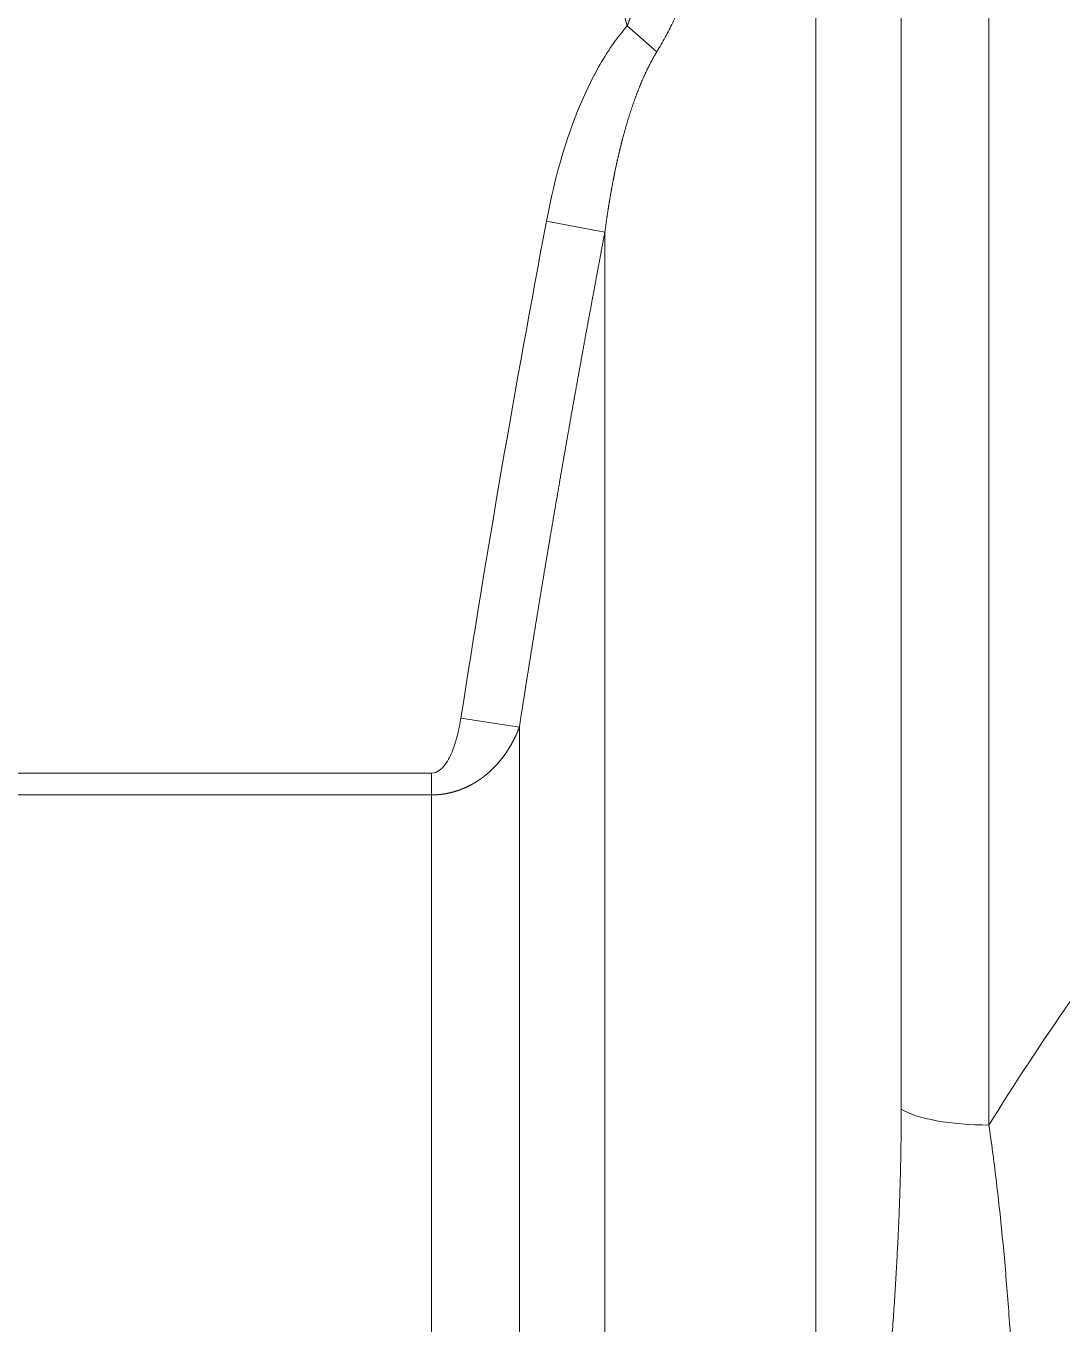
# Model space of a CAD drawing. Header units: millimetres. Extents: x 4664 to 8864, y -38 to 2932.
# Drawn here: x 8146.96 to 8161.07, y 2231.42 to 2249.11 of the extents above; entities that cross this region are included whole.
import ezdxf

# ---------------------------------------------------------------- set-up
doc = ezdxf.new("R2010")
doc.units = ezdxf.units.MM

msp = doc.modelspace()

# ---------------------------------------------------------------- linework, layer by layer
at = {"lineweight": 5}
for p, q in [((8157.718, 2222.134), (8157.718, 2274.057)), ((8160.078, 2234.135), (8160.078, 2271.134)), ((8158.883, 2270.722), (8158.883, 2234.352)), ((8155.553, 2248.762), (8155.149, 2249.114)), ((8154.845, 2246.302), (8154.049, 2246.452)), ((8154.845, 2217.773), (8154.845, 2246.302)), ((8153.68, 2239.559), (8152.884, 2239.682)), ((8153.68, 2218.747), (8153.68, 2239.559)), ((8152.485, 2238.931), (8141.429, 2238.931)), ((8152.485, 2217.553), (8152.485, 2238.931)), ((8141.429, 2238.634), (8152.485, 2238.634))]:
    msp.add_line(p, q, dxfattribs=at)
msp.add_arc((8147.14, 2247.049), 8.271, 14.4585, 90, dxfattribs=at)
at = {"lineweight": 5, "extrusion": (0, 0, -1)}
msp.add_ellipse((8160.078, 2234.499), major_axis=(-1.306, 0), ratio=0.278426, start_param=4.712389, end_param=5.867354, dxfattribs=at)
at = {"lineweight": 5}
for points, knots in [([(8155.553, 2248.762), (8155.593, 2248.827), (8155.631, 2248.893), (8155.703, 2249.025), (8155.738, 2249.092), (8155.802, 2249.228), (8155.832, 2249.297), (8155.887, 2249.437), (8155.912, 2249.508), (8155.957, 2249.652), (8155.977, 2249.726), (8156.012, 2249.875), (8156.026, 2249.952), (8156.05, 2250.107), (8156.06, 2250.187), (8156.07, 2250.308), (8156.073, 2250.349), (8156.076, 2250.41), (8156.077, 2250.441), (8156.078, 2250.478), (8156.078, 2250.496), (8156.078, 2250.505), (8156.079, 2250.51), (8156.079, 2250.512), (8156.079, 2250.513), (8156.079, 2250.514), (8156.079, 2250.514), (8156.079, 2250.514), (8156.079, 2250.514), (8156.079, 2250.514), (8156.079, 2250.514), (8156.08, 2250.585), (8156.079, 2250.656), (8156.073, 2250.799), (8156.069, 2250.871), (8156.056, 2251.016), (8156.047, 2251.089), (8156.031, 2251.198), (8156.026, 2251.235), (8156.016, 2251.29), (8156.012, 2251.317), (8156.006, 2251.35), (8156.003, 2251.366), (8156.001, 2251.374), (8156, 2251.377), (8156, 2251.379), (8156, 2251.381), (8155.985, 2251.455), (8155.97, 2251.527), (8155.935, 2251.668), (8155.917, 2251.737), (8155.877, 2251.872), (8155.855, 2251.938), (8155.81, 2252.067), (8155.785, 2252.13), (8155.76, 2252.191)], [0, 0, 0, 0, 0.0625, 0.0625, 0.125, 0.125, 0.1875, 0.1875, 0.25, 0.25, 0.3125, 0.3125, 0.375, 0.375, 0.4375, 0.4375, 0.46875, 0.46875, 0.484375, 0.492188, 0.496094, 0.498047, 0.499023, 0.499512, 0.499756, 0.499878, 0.499939, 0.499969, 0.499985, 0.499985, 0.5, 0.5, 0.5625, 0.5625, 0.625, 0.625, 0.6875, 0.6875, 0.71875, 0.71875, 0.734375, 0.742188, 0.746094, 0.748047, 0.749023, 0.749023, 0.75, 0.75, 0.8125, 0.8125, 0.875, 0.875, 0.9375, 0.9375, 1, 1, 1, 1]), ([(8154.746, 2252.119), (8154.748, 2252.117), (8154.751, 2252.113), (8154.755, 2252.106), (8154.76, 2252.1), (8154.764, 2252.093), (8154.769, 2252.086), (8154.773, 2252.078), (8154.778, 2252.071), (8154.783, 2252.063), (8154.788, 2252.055), (8154.793, 2252.047), (8154.798, 2252.039), (8154.804, 2252.031), (8154.809, 2252.022), (8154.814, 2252.014), (8154.82, 2252.005), (8154.825, 2251.996), (8154.831, 2251.986), (8154.837, 2251.977), (8154.843, 2251.967), (8154.848, 2251.957), (8154.854, 2251.947), (8154.86, 2251.937), (8154.866, 2251.927), (8154.873, 2251.916), (8154.879, 2251.905), (8154.885, 2251.894), (8154.891, 2251.883), (8154.898, 2251.872), (8154.904, 2251.86), (8154.911, 2251.849), (8154.917, 2251.837), (8154.924, 2251.824), (8154.931, 2251.812), (8154.938, 2251.8), (8154.944, 2251.787), (8154.951, 2251.774), (8154.958, 2251.761), (8154.965, 2251.747), (8154.972, 2251.734), (8154.979, 2251.72), (8154.986, 2251.706), (8154.993, 2251.692), (8155, 2251.677), (8155.007, 2251.663), (8155.014, 2251.648), (8155.022, 2251.633), (8155.029, 2251.618), (8155.036, 2251.602), (8155.043, 2251.587), (8155.051, 2251.571), (8155.058, 2251.555), (8155.065, 2251.539), (8155.073, 2251.522), (8155.08, 2251.505), (8155.087, 2251.488), (8155.095, 2251.471), (8155.102, 2251.454), (8155.111, 2251.432), (8155.122, 2251.404), (8155.135, 2251.373), (8155.147, 2251.341), (8155.159, 2251.311), (8155.17, 2251.28), (8155.181, 2251.25), (8155.191, 2251.22), (8155.201, 2251.191), (8155.211, 2251.163), (8155.22, 2251.134), (8155.229, 2251.106), (8155.237, 2251.079), (8155.245, 2251.052), (8155.253, 2251.026), (8155.261, 2250.999), (8155.268, 2250.974), (8155.274, 2250.949), (8155.281, 2250.924), (8155.287, 2250.9), (8155.293, 2250.877), (8155.298, 2250.853), (8155.303, 2250.831), (8155.308, 2250.809), (8155.313, 2250.787), (8155.318, 2250.766), (8155.322, 2250.745), (8155.326, 2250.725), (8155.33, 2250.706), (8155.335, 2250.677), (8155.341, 2250.639), (8155.349, 2250.592), (8155.355, 2250.546), (8155.361, 2250.5), (8155.366, 2250.454), (8155.37, 2250.409), (8155.373, 2250.364), (8155.376, 2250.319), (8155.378, 2250.275), (8155.379, 2250.231), (8155.379, 2250.188), (8155.379, 2250.145), (8155.378, 2250.103), (8155.376, 2250.061), (8155.374, 2250.02), (8155.371, 2249.979), (8155.367, 2249.938), (8155.364, 2249.908), (8155.361, 2249.889), (8155.36, 2249.881), (8155.359, 2249.873), (8155.358, 2249.864), (8155.357, 2249.855), (8155.356, 2249.847), (8155.354, 2249.838), (8155.353, 2249.829), (8155.352, 2249.82), (8155.35, 2249.811), (8155.349, 2249.802), (8155.347, 2249.793), (8155.346, 2249.784), (8155.344, 2249.775), (8155.343, 2249.766), (8155.341, 2249.757), (8155.339, 2249.747), (8155.338, 2249.738), (8155.336, 2249.729), (8155.334, 2249.719), (8155.332, 2249.71), (8155.33, 2249.7), (8155.328, 2249.69), (8155.326, 2249.681), (8155.324, 2249.671), (8155.322, 2249.661), (8155.32, 2249.651), (8155.317, 2249.641), (8155.315, 2249.631), (8155.313, 2249.621), (8155.31, 2249.611), (8155.308, 2249.601), (8155.305, 2249.591), (8155.303, 2249.58), (8155.3, 2249.57), (8155.297, 2249.56), (8155.295, 2249.549), (8155.292, 2249.539), (8155.289, 2249.528), (8155.286, 2249.517), (8155.283, 2249.507), (8155.28, 2249.496), (8155.277, 2249.485), (8155.274, 2249.474), (8155.271, 2249.463), (8155.267, 2249.452), (8155.264, 2249.442), (8155.261, 2249.43), (8155.257, 2249.419), (8155.254, 2249.408), (8155.25, 2249.397), (8155.247, 2249.386), (8155.243, 2249.374), (8155.24, 2249.363), (8155.236, 2249.352), (8155.232, 2249.34), (8155.228, 2249.329), (8155.224, 2249.317), (8155.22, 2249.306), (8155.216, 2249.294), (8155.212, 2249.282), (8155.208, 2249.27), (8155.204, 2249.259), (8155.2, 2249.247), (8155.195, 2249.235), (8155.191, 2249.223), (8155.186, 2249.211), (8155.182, 2249.199), (8155.177, 2249.187), (8155.173, 2249.175), (8155.168, 2249.163), (8155.164, 2249.15), (8155.159, 2249.138), (8155.154, 2249.126), (8155.151, 2249.118), (8155.149, 2249.114)], [0, 0, 0, 0, 0.002496, 0.005055, 0.007677, 0.010363, 0.013113, 0.015926, 0.018802, 0.021742, 0.024746, 0.027812, 0.030943, 0.034136, 0.037394, 0.040714, 0.044098, 0.047546, 0.051057, 0.054631, 0.058269, 0.06197, 0.065734, 0.069562, 0.073454, 0.077408, 0.081426, 0.085507, 0.089652, 0.093859, 0.09813, 0.102464, 0.106862, 0.111322, 0.115846, 0.120433, 0.125083, 0.129796, 0.134572, 0.139411, 0.144313, 0.149278, 0.154306, 0.159397, 0.164551, 0.169767, 0.175046, 0.180388, 0.185793, 0.19126, 0.19679, 0.202382, 0.208037, 0.213754, 0.219534, 0.225376, 0.23128, 0.237246, 0.243275, 0.249365, 0.260452, 0.271361, 0.282094, 0.292649, 0.303027, 0.313229, 0.323254, 0.333102, 0.342773, 0.352268, 0.361587, 0.37073, 0.379697, 0.388487, 0.397102, 0.405542, 0.413806, 0.421895, 0.429809, 0.437548, 0.445112, 0.452502, 0.459718, 0.46676, 0.473628, 0.480322, 0.486843, 0.49319, 0.499365, 0.514596, 0.529667, 0.54458, 0.559335, 0.573932, 0.588372, 0.602655, 0.616782, 0.630754, 0.644571, 0.658234, 0.671743, 0.6851, 0.698306, 0.711361, 0.724266, 0.737022, 0.74963, 0.752263, 0.754916, 0.757588, 0.760279, 0.76299, 0.765721, 0.76847, 0.77124, 0.774028, 0.776836, 0.779664, 0.782511, 0.785377, 0.788262, 0.791167, 0.794092, 0.797035, 0.799998, 0.80298, 0.805981, 0.809001, 0.812041, 0.8151, 0.818178, 0.821275, 0.824391, 0.827527, 0.830681, 0.833855, 0.837047, 0.840259, 0.84349, 0.846739, 0.850007, 0.853295, 0.856601, 0.859926, 0.86327, 0.866633, 0.870015, 0.873415, 0.876834, 0.880272, 0.883729, 0.887204, 0.890698, 0.89421, 0.897741, 0.901291, 0.904859, 0.908446, 0.912051, 0.915674, 0.919316, 0.922977, 0.926655, 0.930353, 0.934068, 0.937802, 0.941553, 0.945323, 0.949112, 0.952918, 0.956743, 0.960585, 0.964446, 0.968325, 0.972222, 0.976136, 0.980069, 0.984019, 0.987988, 0.991974, 0.995978, 1, 1, 1, 1]), ([(8155.149, 2249.114), (8154.987, 2248.927), (8154.85, 2248.719), (8154.617, 2248.293), (8154.518, 2248.072), (8154.261, 2247.398), (8154.139, 2246.931), (8154.049, 2246.452)], [0, 0, 0, 0, 0.25, 0.25, 0.5, 0.5, 1, 1, 1, 1]), ([(8154.845, 2246.302), (8154.846, 2246.307), (8154.847, 2246.319), (8154.85, 2246.336), (8154.852, 2246.353), (8154.854, 2246.369), (8154.856, 2246.386), (8154.859, 2246.403), (8154.861, 2246.42), (8154.863, 2246.436), (8154.866, 2246.453), (8154.868, 2246.469), (8154.871, 2246.486), (8154.873, 2246.502), (8154.875, 2246.519), (8154.878, 2246.535), (8154.88, 2246.551), (8154.883, 2246.567), (8154.885, 2246.584), (8154.888, 2246.6), (8154.89, 2246.616), (8154.893, 2246.632), (8154.895, 2246.648), (8154.898, 2246.664), (8154.9, 2246.68), (8154.903, 2246.695), (8154.905, 2246.711), (8154.908, 2246.727), (8154.911, 2246.742), (8154.913, 2246.758), (8154.916, 2246.774), (8154.919, 2246.789), (8154.921, 2246.805), (8154.924, 2246.82), (8154.927, 2246.835), (8154.929, 2246.851), (8154.932, 2246.866), (8154.935, 2246.881), (8154.938, 2246.896), (8154.94, 2246.911), (8154.943, 2246.926), (8154.946, 2246.941), (8154.949, 2246.956), (8154.951, 2246.971), (8154.954, 2246.986), (8154.957, 2247.001), (8154.96, 2247.016), (8154.963, 2247.03), (8154.966, 2247.045), (8154.969, 2247.06), (8154.971, 2247.074), (8154.974, 2247.089), (8154.977, 2247.103), (8154.98, 2247.117), (8154.983, 2247.132), (8154.986, 2247.146), (8154.989, 2247.16), (8154.992, 2247.174), (8154.995, 2247.189), (8154.998, 2247.203), (8155.001, 2247.217), (8155.004, 2247.231), (8155.007, 2247.245), (8155.01, 2247.258), (8155.013, 2247.272), (8155.016, 2247.286), (8155.019, 2247.3), (8155.023, 2247.313), (8155.026, 2247.327), (8155.029, 2247.341), (8155.032, 2247.354), (8155.035, 2247.367), (8155.038, 2247.381), (8155.041, 2247.394), (8155.045, 2247.408), (8155.048, 2247.421), (8155.051, 2247.434), (8155.054, 2247.447), (8155.057, 2247.46), (8155.061, 2247.473), (8155.064, 2247.486), (8155.067, 2247.499), (8155.07, 2247.512), (8155.074, 2247.525), (8155.077, 2247.538), (8155.08, 2247.55), (8155.084, 2247.566), (8155.089, 2247.584), (8155.094, 2247.604), (8155.1, 2247.624), (8155.105, 2247.644), (8155.111, 2247.664), (8155.116, 2247.684), (8155.122, 2247.704), (8155.127, 2247.723), (8155.133, 2247.743), (8155.138, 2247.762), (8155.144, 2247.781), (8155.15, 2247.801), (8155.155, 2247.82), (8155.161, 2247.838), (8155.167, 2247.857), (8155.173, 2247.876), (8155.178, 2247.894), (8155.184, 2247.913), (8155.19, 2247.931), (8155.196, 2247.949), (8155.202, 2247.967), (8155.208, 2247.985), (8155.214, 2248.003), (8155.22, 2248.021), (8155.226, 2248.038), (8155.232, 2248.056), (8155.238, 2248.073), (8155.244, 2248.09), (8155.25, 2248.107), (8155.256, 2248.124), (8155.262, 2248.141), (8155.269, 2248.158), (8155.275, 2248.174), (8155.281, 2248.191), (8155.287, 2248.207), (8155.294, 2248.223), (8155.3, 2248.24), (8155.306, 2248.256), (8155.312, 2248.271), (8155.319, 2248.287), (8155.325, 2248.303), (8155.332, 2248.318), (8155.338, 2248.334), (8155.344, 2248.349), (8155.351, 2248.364), (8155.357, 2248.379), (8155.364, 2248.394), (8155.37, 2248.409), (8155.377, 2248.424), (8155.384, 2248.438), (8155.39, 2248.452), (8155.397, 2248.467), (8155.403, 2248.481), (8155.41, 2248.495), (8155.417, 2248.509), (8155.423, 2248.523), (8155.43, 2248.536), (8155.437, 2248.55), (8155.443, 2248.563), (8155.45, 2248.577), (8155.457, 2248.59), (8155.464, 2248.603), (8155.47, 2248.616), (8155.477, 2248.629), (8155.484, 2248.642), (8155.491, 2248.654), (8155.498, 2248.667), (8155.505, 2248.679), (8155.511, 2248.691), (8155.518, 2248.703), (8155.525, 2248.715), (8155.532, 2248.727), (8155.539, 2248.739), (8155.546, 2248.75), (8155.551, 2248.758), (8155.553, 2248.762)], [0, 0, 0, 0, 0.00665, 0.01328, 0.019893, 0.026486, 0.033061, 0.039618, 0.046155, 0.052675, 0.059175, 0.065657, 0.07212, 0.078565, 0.084991, 0.091398, 0.097787, 0.104157, 0.110508, 0.116841, 0.123155, 0.12945, 0.135727, 0.141985, 0.148225, 0.154446, 0.160648, 0.166832, 0.172997, 0.179143, 0.185271, 0.19138, 0.197471, 0.203543, 0.209596, 0.215631, 0.221647, 0.227644, 0.233623, 0.239583, 0.245524, 0.251447, 0.257351, 0.263237, 0.269104, 0.274952, 0.280782, 0.286593, 0.292386, 0.29816, 0.303915, 0.309652, 0.31537, 0.321069, 0.32675, 0.332412, 0.338056, 0.343681, 0.349287, 0.354875, 0.360445, 0.365995, 0.371527, 0.377041, 0.382536, 0.388012, 0.39347, 0.398909, 0.404329, 0.409731, 0.415115, 0.42048, 0.425826, 0.431154, 0.436463, 0.441753, 0.447025, 0.452279, 0.457514, 0.46273, 0.467928, 0.473107, 0.478268, 0.483411, 0.488534, 0.493639, 0.498726, 0.506931, 0.515095, 0.523216, 0.531296, 0.539334, 0.547329, 0.555284, 0.563196, 0.571066, 0.578895, 0.586682, 0.594428, 0.602131, 0.609794, 0.617414, 0.624993, 0.63253, 0.640026, 0.64748, 0.654893, 0.662264, 0.669594, 0.676883, 0.68413, 0.691336, 0.698501, 0.705624, 0.712706, 0.719747, 0.726747, 0.733706, 0.740623, 0.7475, 0.754336, 0.761131, 0.767885, 0.774598, 0.78127, 0.787901, 0.794492, 0.801042, 0.807552, 0.814021, 0.820449, 0.826838, 0.833185, 0.839493, 0.84576, 0.851987, 0.858173, 0.86432, 0.870426, 0.876493, 0.88252, 0.888507, 0.894454, 0.900361, 0.906229, 0.912057, 0.917846, 0.923596, 0.929306, 0.934977, 0.940608, 0.946201, 0.951755, 0.95727, 0.962746, 0.968183, 0.973582, 0.978942, 0.984264, 0.989547, 0.994793, 1, 1, 1, 1]), ([(8153.68, 2239.559), (8153.683, 2239.579), (8153.69, 2239.621), (8153.699, 2239.684), (8153.709, 2239.746), (8153.719, 2239.809), (8153.729, 2239.871), (8153.739, 2239.934), (8153.748, 2239.996), (8153.758, 2240.059), (8153.768, 2240.121), (8153.778, 2240.184), (8153.788, 2240.246), (8153.798, 2240.309), (8153.808, 2240.372), (8153.818, 2240.434), (8153.828, 2240.497), (8153.838, 2240.559), (8153.848, 2240.622), (8153.858, 2240.685), (8153.868, 2240.747), (8153.879, 2240.81), (8153.889, 2240.873), (8153.899, 2240.935), (8153.909, 2240.998), (8153.919, 2241.061), (8153.93, 2241.123), (8153.94, 2241.186), (8153.95, 2241.249), (8153.96, 2241.312), (8153.971, 2241.374), (8153.981, 2241.437), (8153.992, 2241.5), (8154.002, 2241.563), (8154.012, 2241.625), (8154.023, 2241.688), (8154.033, 2241.751), (8154.044, 2241.814), (8154.054, 2241.877), (8154.065, 2241.939), (8154.075, 2242.002), (8154.086, 2242.065), (8154.097, 2242.128), (8154.107, 2242.191), (8154.118, 2242.254), (8154.129, 2242.317), (8154.139, 2242.379), (8154.15, 2242.442), (8154.161, 2242.505), (8154.171, 2242.568), (8154.182, 2242.631), (8154.193, 2242.694), (8154.204, 2242.757), (8154.215, 2242.82), (8154.226, 2242.883), (8154.236, 2242.946), (8154.247, 2243.009), (8154.258, 2243.072), (8154.269, 2243.135), (8154.28, 2243.198), (8154.291, 2243.261), (8154.302, 2243.324), (8154.313, 2243.387), (8154.324, 2243.45), (8154.335, 2243.513), (8154.347, 2243.577), (8154.358, 2243.64), (8154.369, 2243.703), (8154.38, 2243.766), (8154.391, 2243.829), (8154.402, 2243.892), (8154.414, 2243.955), (8154.425, 2244.019), (8154.436, 2244.082), (8154.448, 2244.145), (8154.459, 2244.208), (8154.47, 2244.271), (8154.482, 2244.335), (8154.493, 2244.398), (8154.504, 2244.461), (8154.516, 2244.525), (8154.527, 2244.588), (8154.539, 2244.651), (8154.55, 2244.714), (8154.562, 2244.778), (8154.573, 2244.841), (8154.585, 2244.905), (8154.597, 2244.968), (8154.608, 2245.031), (8154.62, 2245.095), (8154.631, 2245.158), (8154.643, 2245.222), (8154.655, 2245.285), (8154.667, 2245.348), (8154.678, 2245.412), (8154.69, 2245.475), (8154.702, 2245.539), (8154.714, 2245.602), (8154.726, 2245.666), (8154.737, 2245.729), (8154.749, 2245.793), (8154.761, 2245.857), (8154.773, 2245.92), (8154.785, 2245.984), (8154.797, 2246.047), (8154.809, 2246.111), (8154.821, 2246.174), (8154.833, 2246.238), (8154.841, 2246.281), (8154.845, 2246.302)], [0, 0, 0, 0, 0.009242, 0.018485, 0.02773, 0.036977, 0.046225, 0.055475, 0.064727, 0.07398, 0.083236, 0.092492, 0.101751, 0.111011, 0.120273, 0.129537, 0.138802, 0.148069, 0.157338, 0.166609, 0.175882, 0.185156, 0.194432, 0.20371, 0.21299, 0.222272, 0.231555, 0.240841, 0.250128, 0.259417, 0.268708, 0.278001, 0.287296, 0.296593, 0.305892, 0.315192, 0.324495, 0.333799, 0.343106, 0.352414, 0.361725, 0.371037, 0.380352, 0.389668, 0.398987, 0.408307, 0.41763, 0.426955, 0.436281, 0.44561, 0.454941, 0.464274, 0.473609, 0.482946, 0.492285, 0.501627, 0.51097, 0.520316, 0.529664, 0.539014, 0.548366, 0.55772, 0.567077, 0.576436, 0.585797, 0.59516, 0.604525, 0.613893, 0.623263, 0.632635, 0.642009, 0.651386, 0.660765, 0.670146, 0.679529, 0.688915, 0.698303, 0.707694, 0.717087, 0.726482, 0.735879, 0.745279, 0.754682, 0.764086, 0.773493, 0.782903, 0.792314, 0.801729, 0.811145, 0.820564, 0.829986, 0.83941, 0.848836, 0.858265, 0.867696, 0.87713, 0.886567, 0.896005, 0.905447, 0.914891, 0.924337, 0.933786, 0.943237, 0.952691, 0.962148, 0.971607, 0.981069, 0.990533, 1, 1, 1, 1]), ([(8170.993, 2245.621), (8170.451, 2245.244), (8169.919, 2244.854), (8168.876, 2244.048), (8168.365, 2243.632), (8167.363, 2242.774), (8166.872, 2242.332), (8166.151, 2241.648), (8165.914, 2241.417), (8165.561, 2241.065), (8165.386, 2240.888), (8165.183, 2240.679), (8165.081, 2240.574), (8165.031, 2240.521), (8165.006, 2240.495), (8164.993, 2240.482), (8164.987, 2240.475), (8164.984, 2240.473), (8164.983, 2240.471), (8164.982, 2240.47), (8164.522, 2239.988), (8164.076, 2239.495), (8163.426, 2238.739), (8163.212, 2238.485), (8162.896, 2238.098), (8162.739, 2237.903), (8162.559, 2237.675), (8162.469, 2237.56), (8162.424, 2237.502), (8162.402, 2237.474), (8162.39, 2237.459), (8162.385, 2237.452), (8162.382, 2237.448), (8162.381, 2237.447), (8162.38, 2237.446), (8162.38, 2237.445), (8162.379, 2237.445), (8161.966, 2236.912), (8161.567, 2236.369), (8160.8, 2235.266), (8160.432, 2234.705), (8160.078, 2234.135)], [0, 0, 0, 0, 0.125, 0.125, 0.25, 0.25, 0.375, 0.375, 0.4375, 0.4375, 0.46875, 0.484375, 0.492188, 0.496094, 0.498047, 0.499023, 0.499512, 0.499756, 0.499756, 0.5, 0.5, 0.625, 0.625, 0.6875, 0.6875, 0.71875, 0.734375, 0.742188, 0.746094, 0.748047, 0.749023, 0.749512, 0.749756, 0.749878, 0.749939, 0.749939, 0.75, 0.75, 0.875, 0.875, 1, 1, 1, 1]), ([(8152.884, 2239.682), (8152.861, 2239.534), (8152.827, 2239.386), (8152.746, 2239.178), (8152.713, 2239.11), (8152.624, 2238.989), (8152.562, 2238.931), (8152.485, 2238.931)], [0, 0, 0, 0, 0.5, 0.5, 0.75, 0.75, 1, 1, 1, 1]), ([(8152.485, 2238.634), (8152.487, 2238.634), (8152.49, 2238.634), (8152.494, 2238.634), (8152.499, 2238.634), (8152.503, 2238.634), (8152.507, 2238.634), (8152.512, 2238.635), (8152.516, 2238.635), (8152.521, 2238.635), (8152.525, 2238.635), (8152.53, 2238.635), (8152.534, 2238.635), (8152.538, 2238.636), (8152.543, 2238.636), (8152.547, 2238.636), (8152.552, 2238.636), (8152.556, 2238.637), (8152.561, 2238.637), (8152.565, 2238.637), (8152.569, 2238.638), (8152.574, 2238.638), (8152.578, 2238.638), (8152.583, 2238.639), (8152.587, 2238.639), (8152.592, 2238.64), (8152.596, 2238.64), (8152.601, 2238.64), (8152.605, 2238.641), (8152.609, 2238.641), (8152.614, 2238.642), (8152.618, 2238.642), (8152.623, 2238.643), (8152.627, 2238.644), (8152.632, 2238.644), (8152.636, 2238.645), (8152.641, 2238.645), (8152.645, 2238.646), (8152.649, 2238.647), (8152.654, 2238.648), (8152.658, 2238.648), (8152.663, 2238.649), (8152.667, 2238.65), (8152.672, 2238.65), (8152.676, 2238.651), (8152.681, 2238.652), (8152.685, 2238.653), (8152.69, 2238.654), (8152.694, 2238.655), (8152.698, 2238.655), (8152.703, 2238.656), (8152.707, 2238.657), (8152.712, 2238.658), (8152.716, 2238.659), (8152.721, 2238.66), (8152.725, 2238.661), (8152.73, 2238.662), (8152.734, 2238.663), (8152.738, 2238.664), (8152.743, 2238.665), (8152.747, 2238.666), (8152.752, 2238.667), (8152.756, 2238.669), (8152.761, 2238.67), (8152.765, 2238.671), (8152.769, 2238.672), (8152.774, 2238.673), (8152.778, 2238.674), (8152.783, 2238.676), (8152.787, 2238.677), (8152.792, 2238.678), (8152.796, 2238.679), (8152.8, 2238.681), (8152.805, 2238.682), (8152.809, 2238.683), (8152.814, 2238.685), (8152.818, 2238.686), (8152.822, 2238.688), (8152.827, 2238.689), (8152.831, 2238.69), (8152.836, 2238.692), (8152.84, 2238.693), (8152.845, 2238.695), (8152.849, 2238.696), (8152.853, 2238.698), (8152.858, 2238.699), (8152.862, 2238.701), (8152.866, 2238.703), (8152.871, 2238.704), (8152.875, 2238.706), (8152.88, 2238.707), (8152.884, 2238.709), (8152.888, 2238.711), (8152.893, 2238.713), (8152.897, 2238.714), (8152.901, 2238.716), (8152.906, 2238.718), (8152.91, 2238.72), (8152.915, 2238.721), (8152.919, 2238.723), (8152.923, 2238.725), (8152.928, 2238.727), (8152.932, 2238.729), (8152.936, 2238.731), (8152.941, 2238.732), (8152.945, 2238.734), (8152.949, 2238.736), (8152.954, 2238.738), (8152.958, 2238.74), (8152.962, 2238.742), (8152.966, 2238.744), (8152.971, 2238.746), (8152.975, 2238.748), (8152.979, 2238.75), (8152.984, 2238.753), (8152.988, 2238.755), (8152.992, 2238.757), (8152.996, 2238.759), (8153.001, 2238.761), (8153.005, 2238.763), (8153.009, 2238.766), (8153.014, 2238.768), (8153.018, 2238.77), (8153.022, 2238.772), (8153.026, 2238.775), (8153.031, 2238.777), (8153.035, 2238.779), (8153.039, 2238.782), (8153.043, 2238.784), (8153.047, 2238.786), (8153.052, 2238.789), (8153.056, 2238.791), (8153.06, 2238.794), (8153.064, 2238.796), (8153.068, 2238.798), (8153.073, 2238.801), (8153.077, 2238.803), (8153.081, 2238.806), (8153.085, 2238.808), (8153.089, 2238.811), (8153.093, 2238.814), (8153.098, 2238.816), (8153.102, 2238.819), (8153.106, 2238.822), (8153.11, 2238.824), (8153.114, 2238.827), (8153.118, 2238.83), (8153.122, 2238.832), (8153.126, 2238.835), (8153.131, 2238.838), (8153.135, 2238.841), (8153.139, 2238.843), (8153.143, 2238.846), (8153.147, 2238.849), (8153.151, 2238.852), (8153.155, 2238.855), (8153.159, 2238.858), (8153.163, 2238.86), (8153.167, 2238.863), (8153.171, 2238.866), (8153.175, 2238.869), (8153.179, 2238.872), (8153.183, 2238.875), (8153.187, 2238.878), (8153.191, 2238.881), (8153.195, 2238.884), (8153.199, 2238.887), (8153.203, 2238.891), (8153.207, 2238.894), (8153.211, 2238.897), (8153.215, 2238.9), (8153.219, 2238.903), (8153.223, 2238.906), (8153.227, 2238.909), (8153.231, 2238.913), (8153.235, 2238.916), (8153.239, 2238.919), (8153.242, 2238.922), (8153.247, 2238.927), (8153.253, 2238.931), (8153.259, 2238.937), (8153.266, 2238.943), (8153.273, 2238.949), (8153.279, 2238.955), (8153.286, 2238.961), (8153.292, 2238.967), (8153.299, 2238.973), (8153.305, 2238.979), (8153.312, 2238.986), (8153.318, 2238.992), (8153.325, 2238.998), (8153.331, 2239.005), (8153.338, 2239.012), (8153.344, 2239.018), (8153.351, 2239.025), (8153.357, 2239.032), (8153.364, 2239.039), (8153.37, 2239.046), (8153.376, 2239.053), (8153.383, 2239.06), (8153.389, 2239.067), (8153.395, 2239.074), (8153.402, 2239.082), (8153.408, 2239.089), (8153.414, 2239.097), (8153.421, 2239.104), (8153.427, 2239.112), (8153.433, 2239.12), (8153.439, 2239.128), (8153.445, 2239.135), (8153.452, 2239.143), (8153.458, 2239.151), (8153.464, 2239.16), (8153.47, 2239.168), (8153.476, 2239.176), (8153.482, 2239.184), (8153.488, 2239.193), (8153.494, 2239.201), (8153.5, 2239.21), (8153.506, 2239.219), (8153.511, 2239.227), (8153.517, 2239.236), (8153.523, 2239.245), (8153.529, 2239.254), (8153.534, 2239.263), (8153.54, 2239.272), (8153.546, 2239.281), (8153.551, 2239.291), (8153.557, 2239.3), (8153.562, 2239.309), (8153.568, 2239.319), (8153.573, 2239.328), (8153.579, 2239.338), (8153.584, 2239.348), (8153.589, 2239.358), (8153.595, 2239.367), (8153.6, 2239.377), (8153.605, 2239.387), (8153.61, 2239.398), (8153.615, 2239.408), (8153.62, 2239.418), (8153.625, 2239.428), (8153.63, 2239.439), (8153.635, 2239.449), (8153.64, 2239.46), (8153.644, 2239.471), (8153.649, 2239.481), (8153.654, 2239.492), (8153.658, 2239.503), (8153.663, 2239.514), (8153.667, 2239.525), (8153.671, 2239.536), (8153.676, 2239.547), (8153.679, 2239.555), (8153.68, 2239.559)], [0, 0, 0, 0, 0.002602, 0.005204, 0.007808, 0.010414, 0.01302, 0.015628, 0.018238, 0.020849, 0.023461, 0.026074, 0.028689, 0.031306, 0.033924, 0.036543, 0.039164, 0.041787, 0.044412, 0.047037, 0.049665, 0.052294, 0.054926, 0.057558, 0.060193, 0.062829, 0.065468, 0.068108, 0.07075, 0.073393, 0.076039, 0.078687, 0.081336, 0.083988, 0.086642, 0.089298, 0.091955, 0.094615, 0.097277, 0.099942, 0.102608, 0.105277, 0.107947, 0.11062, 0.113296, 0.115973, 0.118653, 0.121336, 0.12402, 0.126707, 0.129397, 0.132089, 0.134783, 0.13748, 0.140179, 0.142881, 0.145586, 0.148293, 0.151003, 0.153715, 0.15643, 0.159148, 0.161868, 0.164591, 0.167317, 0.170046, 0.172777, 0.175511, 0.178248, 0.180988, 0.183731, 0.186477, 0.189226, 0.191977, 0.194732, 0.197489, 0.20025, 0.203014, 0.205781, 0.20855, 0.211323, 0.214099, 0.216879, 0.219661, 0.222447, 0.225236, 0.228028, 0.230823, 0.233622, 0.236424, 0.239229, 0.242038, 0.24485, 0.247665, 0.250484, 0.253306, 0.256132, 0.258961, 0.261794, 0.26463, 0.26747, 0.270314, 0.27316, 0.276011, 0.278865, 0.281723, 0.284584, 0.28745, 0.290319, 0.293191, 0.296067, 0.298948, 0.301832, 0.304719, 0.307611, 0.310506, 0.313405, 0.316308, 0.319216, 0.322126, 0.325041, 0.32796, 0.330883, 0.33381, 0.336741, 0.339676, 0.342615, 0.345558, 0.348505, 0.351456, 0.354411, 0.357371, 0.360335, 0.363303, 0.366275, 0.369251, 0.372232, 0.375216, 0.378205, 0.381199, 0.384197, 0.387199, 0.390205, 0.393216, 0.396231, 0.39925, 0.402274, 0.405303, 0.408336, 0.411373, 0.414415, 0.417461, 0.420512, 0.423568, 0.426628, 0.429692, 0.432761, 0.435835, 0.438913, 0.441996, 0.445084, 0.448176, 0.451273, 0.454375, 0.457482, 0.460593, 0.463709, 0.46683, 0.469955, 0.473085, 0.476221, 0.479361, 0.482505, 0.485655, 0.48881, 0.491969, 0.495134, 0.498303, 0.501477, 0.506888, 0.51233, 0.517804, 0.52331, 0.528849, 0.534419, 0.540022, 0.545657, 0.551325, 0.557025, 0.562757, 0.568523, 0.57432, 0.580151, 0.586015, 0.591911, 0.597841, 0.603803, 0.609799, 0.615827, 0.621889, 0.627984, 0.634113, 0.640275, 0.64647, 0.652699, 0.658962, 0.665258, 0.671588, 0.677951, 0.684348, 0.690779, 0.697244, 0.703743, 0.710276, 0.716843, 0.723445, 0.73008, 0.736749, 0.743453, 0.750191, 0.756963, 0.76377, 0.770611, 0.777487, 0.784397, 0.791342, 0.798321, 0.805335, 0.812384, 0.819467, 0.826586, 0.833739, 0.840927, 0.84815, 0.855407, 0.8627, 0.870028, 0.877391, 0.884789, 0.892222, 0.899691, 0.907194, 0.914733, 0.922307, 0.929917, 0.937562, 0.945242, 0.952958, 0.96071, 0.968496, 0.976319, 0.984177, 0.992071, 1, 1, 1, 1]), ([(8158.883, 2234.352), (8158.883, 2234.346), (8158.883, 2234.334), (8158.883, 2234.316), (8158.883, 2234.298), (8158.883, 2234.28), (8158.883, 2234.262), (8158.883, 2234.244), (8158.883, 2234.226), (8158.883, 2234.208), (8158.883, 2234.19), (8158.883, 2234.172), (8158.883, 2234.154), (8158.883, 2234.136), (8158.883, 2234.118), (8158.882, 2234.1), (8158.882, 2234.082), (8158.882, 2234.063), (8158.882, 2234.045), (8158.882, 2234.027), (8158.882, 2234.009), (8158.881, 2233.991), (8158.881, 2233.972), (8158.881, 2233.954), (8158.881, 2233.936), (8158.881, 2233.918), (8158.88, 2233.899), (8158.88, 2233.881), (8158.88, 2233.863), (8158.88, 2233.844), (8158.879, 2233.826), (8158.879, 2233.807), (8158.879, 2233.789), (8158.878, 2233.771), (8158.878, 2233.752), (8158.878, 2233.734), (8158.877, 2233.715), (8158.877, 2233.697), (8158.877, 2233.678), (8158.876, 2233.66), (8158.876, 2233.641), (8158.876, 2233.623), (8158.875, 2233.604), (8158.875, 2233.586), (8158.874, 2233.567), (8158.874, 2233.548), (8158.873, 2233.53), (8158.873, 2233.511), (8158.873, 2233.492), (8158.872, 2233.474), (8158.872, 2233.455), (8158.871, 2233.436), (8158.871, 2233.418), (8158.87, 2233.399), (8158.87, 2233.38), (8158.869, 2233.361), (8158.869, 2233.343), (8158.868, 2233.324), (8158.867, 2233.305), (8158.867, 2233.286), (8158.866, 2233.267), (8158.866, 2233.248), (8158.865, 2233.229), (8158.865, 2233.21), (8158.864, 2233.192), (8158.863, 2233.173), (8158.863, 2233.154), (8158.862, 2233.135), (8158.861, 2233.116), (8158.861, 2233.097), (8158.86, 2233.078), (8158.859, 2233.058), (8158.859, 2233.039), (8158.858, 2233.02), (8158.857, 2233.001), (8158.857, 2232.982), (8158.856, 2232.963), (8158.855, 2232.944), (8158.854, 2232.925), (8158.854, 2232.905), (8158.853, 2232.886), (8158.852, 2232.867), (8158.851, 2232.848), (8158.85, 2232.829), (8158.85, 2232.809), (8158.849, 2232.79), (8158.844, 2232.679), (8158.834, 2232.475), (8158.818, 2232.175), (8158.8, 2231.866), (8158.779, 2231.55), (8158.76, 2231.287), (8158.745, 2231.081), (8158.733, 2230.933), (8158.721, 2230.784), (8158.709, 2230.634), (8158.696, 2230.482), (8158.683, 2230.33), (8158.669, 2230.176), (8158.655, 2230.02), (8158.641, 2229.863), (8158.619, 2229.639), (8158.59, 2229.342), (8158.552, 2228.971), (8158.511, 2228.588), (8158.47, 2228.208), (8158.427, 2227.833), (8158.384, 2227.463), (8158.339, 2227.08), (8158.294, 2226.705), (8158.249, 2226.336), (8158.204, 2225.969), (8158.155, 2225.582), (8158.116, 2225.274), (8158.088, 2225.049), (8158.07, 2224.911), (8158.051, 2224.763), (8158.031, 2224.604), (8158.01, 2224.436), (8157.987, 2224.257), (8157.963, 2224.069), (8157.938, 2223.87), (8157.915, 2223.694), (8157.896, 2223.545), (8157.881, 2223.429), (8157.867, 2223.316), (8157.853, 2223.208), (8157.84, 2223.104), (8157.827, 2223.004), (8157.815, 2222.908), (8157.804, 2222.817), (8157.793, 2222.729), (8157.782, 2222.646), (8157.772, 2222.567), (8157.763, 2222.493), (8157.754, 2222.423), (8157.746, 2222.357), (8157.738, 2222.295), (8157.731, 2222.238), (8157.724, 2222.184), (8157.72, 2222.15), (8157.718, 2222.134)], [0, 0, 0, 0, 0.001403, 0.002808, 0.004214, 0.005622, 0.007032, 0.008443, 0.009856, 0.01127, 0.012686, 0.014104, 0.015523, 0.016944, 0.018367, 0.019791, 0.021217, 0.022645, 0.024074, 0.025505, 0.026937, 0.028371, 0.029807, 0.031245, 0.032684, 0.034125, 0.035568, 0.037012, 0.038458, 0.039906, 0.041355, 0.042806, 0.044259, 0.045713, 0.047169, 0.048627, 0.050087, 0.051548, 0.053011, 0.054475, 0.055942, 0.05741, 0.05888, 0.060351, 0.061825, 0.0633, 0.064776, 0.066255, 0.067735, 0.069217, 0.0707, 0.072186, 0.073673, 0.075162, 0.076653, 0.078145, 0.079639, 0.081135, 0.082633, 0.084132, 0.085633, 0.087136, 0.088641, 0.090148, 0.091656, 0.093166, 0.094678, 0.096191, 0.097707, 0.099224, 0.100743, 0.102264, 0.103786, 0.105311, 0.106837, 0.108365, 0.109895, 0.111426, 0.11296, 0.114495, 0.116032, 0.117571, 0.119111, 0.120654, 0.122198, 0.123744, 0.125292, 0.148749, 0.172956, 0.197922, 0.223653, 0.250157, 0.262099, 0.274161, 0.286342, 0.298644, 0.311068, 0.323613, 0.33628, 0.34907, 0.361983, 0.37502, 0.40466, 0.43536, 0.467127, 0.499968, 0.529724, 0.560471, 0.592216, 0.624965, 0.653813, 0.684259, 0.716308, 0.749969, 0.760607, 0.772055, 0.784313, 0.797384, 0.811268, 0.825968, 0.841484, 0.857818, 0.874972, 0.884887, 0.894455, 0.903675, 0.912547, 0.92107, 0.929244, 0.937069, 0.944545, 0.95167, 0.958445, 0.96487, 0.970943, 0.976665, 0.982036, 0.987055, 0.991722, 0.996037, 1, 1, 1, 1]), ([(8160.12, 2221.888), (8160.146, 2222.173), (8160.17, 2222.453), (8160.215, 2223.003), (8160.237, 2223.274), (8160.277, 2223.807), (8160.295, 2224.069), (8160.321, 2224.457), (8160.329, 2224.585), (8160.345, 2224.84), (8160.352, 2224.967), (8160.373, 2225.343), (8160.386, 2225.59), (8160.403, 2225.955), (8160.408, 2226.076), (8160.415, 2226.255), (8160.417, 2226.314), (8160.421, 2226.433), (8160.424, 2226.492), (8160.433, 2226.785), (8160.44, 2227.016), (8160.447, 2227.357), (8160.449, 2227.47), (8160.451, 2227.638), (8160.453, 2227.721), (8160.454, 2227.818), (8160.454, 2227.866), (8160.454, 2227.89), (8160.455, 2227.902), (8160.455, 2227.908), (8160.455, 2227.911), (8160.455, 2227.913), (8160.455, 2227.914), (8160.455, 2227.914), (8160.455, 2227.914), (8160.455, 2227.914), (8160.455, 2227.914), (8160.455, 2227.914), (8160.455, 2227.914), (8160.456, 2228.053), (8160.458, 2228.328), (8160.456, 2228.731), (8160.452, 2229.125), (8160.447, 2229.381), (8160.439, 2229.762), (8160.431, 2230.01), (8160.417, 2230.372), (8160.412, 2230.492), (8160.404, 2230.669), (8160.399, 2230.757), (8160.394, 2230.858), (8160.391, 2230.909), (8160.39, 2230.934), (8160.389, 2230.947), (8160.389, 2230.953), (8160.388, 2230.956), (8160.388, 2230.958), (8160.388, 2230.959), (8160.388, 2230.959), (8160.388, 2230.959), (8160.388, 2230.959), (8160.388, 2230.959), (8160.388, 2230.959), (8160.388, 2230.959), (8160.38, 2231.104), (8160.363, 2231.39), (8160.332, 2231.81), (8160.298, 2232.221), (8160.261, 2232.623), (8160.22, 2233.016), (8160.176, 2233.4), (8160.129, 2233.773), (8160.095, 2234.016), (8160.078, 2234.135)], [0, 0, 0, 0, 0.0625, 0.0625, 0.125, 0.125, 0.1875, 0.1875, 0.21875, 0.21875, 0.25, 0.25, 0.3125, 0.3125, 0.34375, 0.34375, 0.359375, 0.359375, 0.375, 0.375, 0.4375, 0.4375, 0.46875, 0.46875, 0.484375, 0.492187, 0.496094, 0.498047, 0.499023, 0.499512, 0.499756, 0.499878, 0.499939, 0.499969, 0.499985, 0.499992, 0.499996, 0.499996, 0.5, 0.5, 0.53125, 0.5625, 0.59375, 0.625, 0.625, 0.6875, 0.6875, 0.71875, 0.71875, 0.734375, 0.742187, 0.746094, 0.748047, 0.749023, 0.749512, 0.749756, 0.749878, 0.749939, 0.749969, 0.749985, 0.749992, 0.749996, 0.749996, 0.75, 0.75, 0.78125, 0.8125, 0.84375, 0.875, 0.90625, 0.9375, 0.96875, 1, 1, 1, 1])]:
    msp.add_open_spline(points, degree=3, knots=knots, dxfattribs=at)
msp.add_open_spline([(8154.049, 2246.452), (8153.624, 2244.202), (8153.234, 2241.945), (8152.884, 2239.682)], degree=3, dxfattribs=at)

doc.saveas('drawing.dxf')
